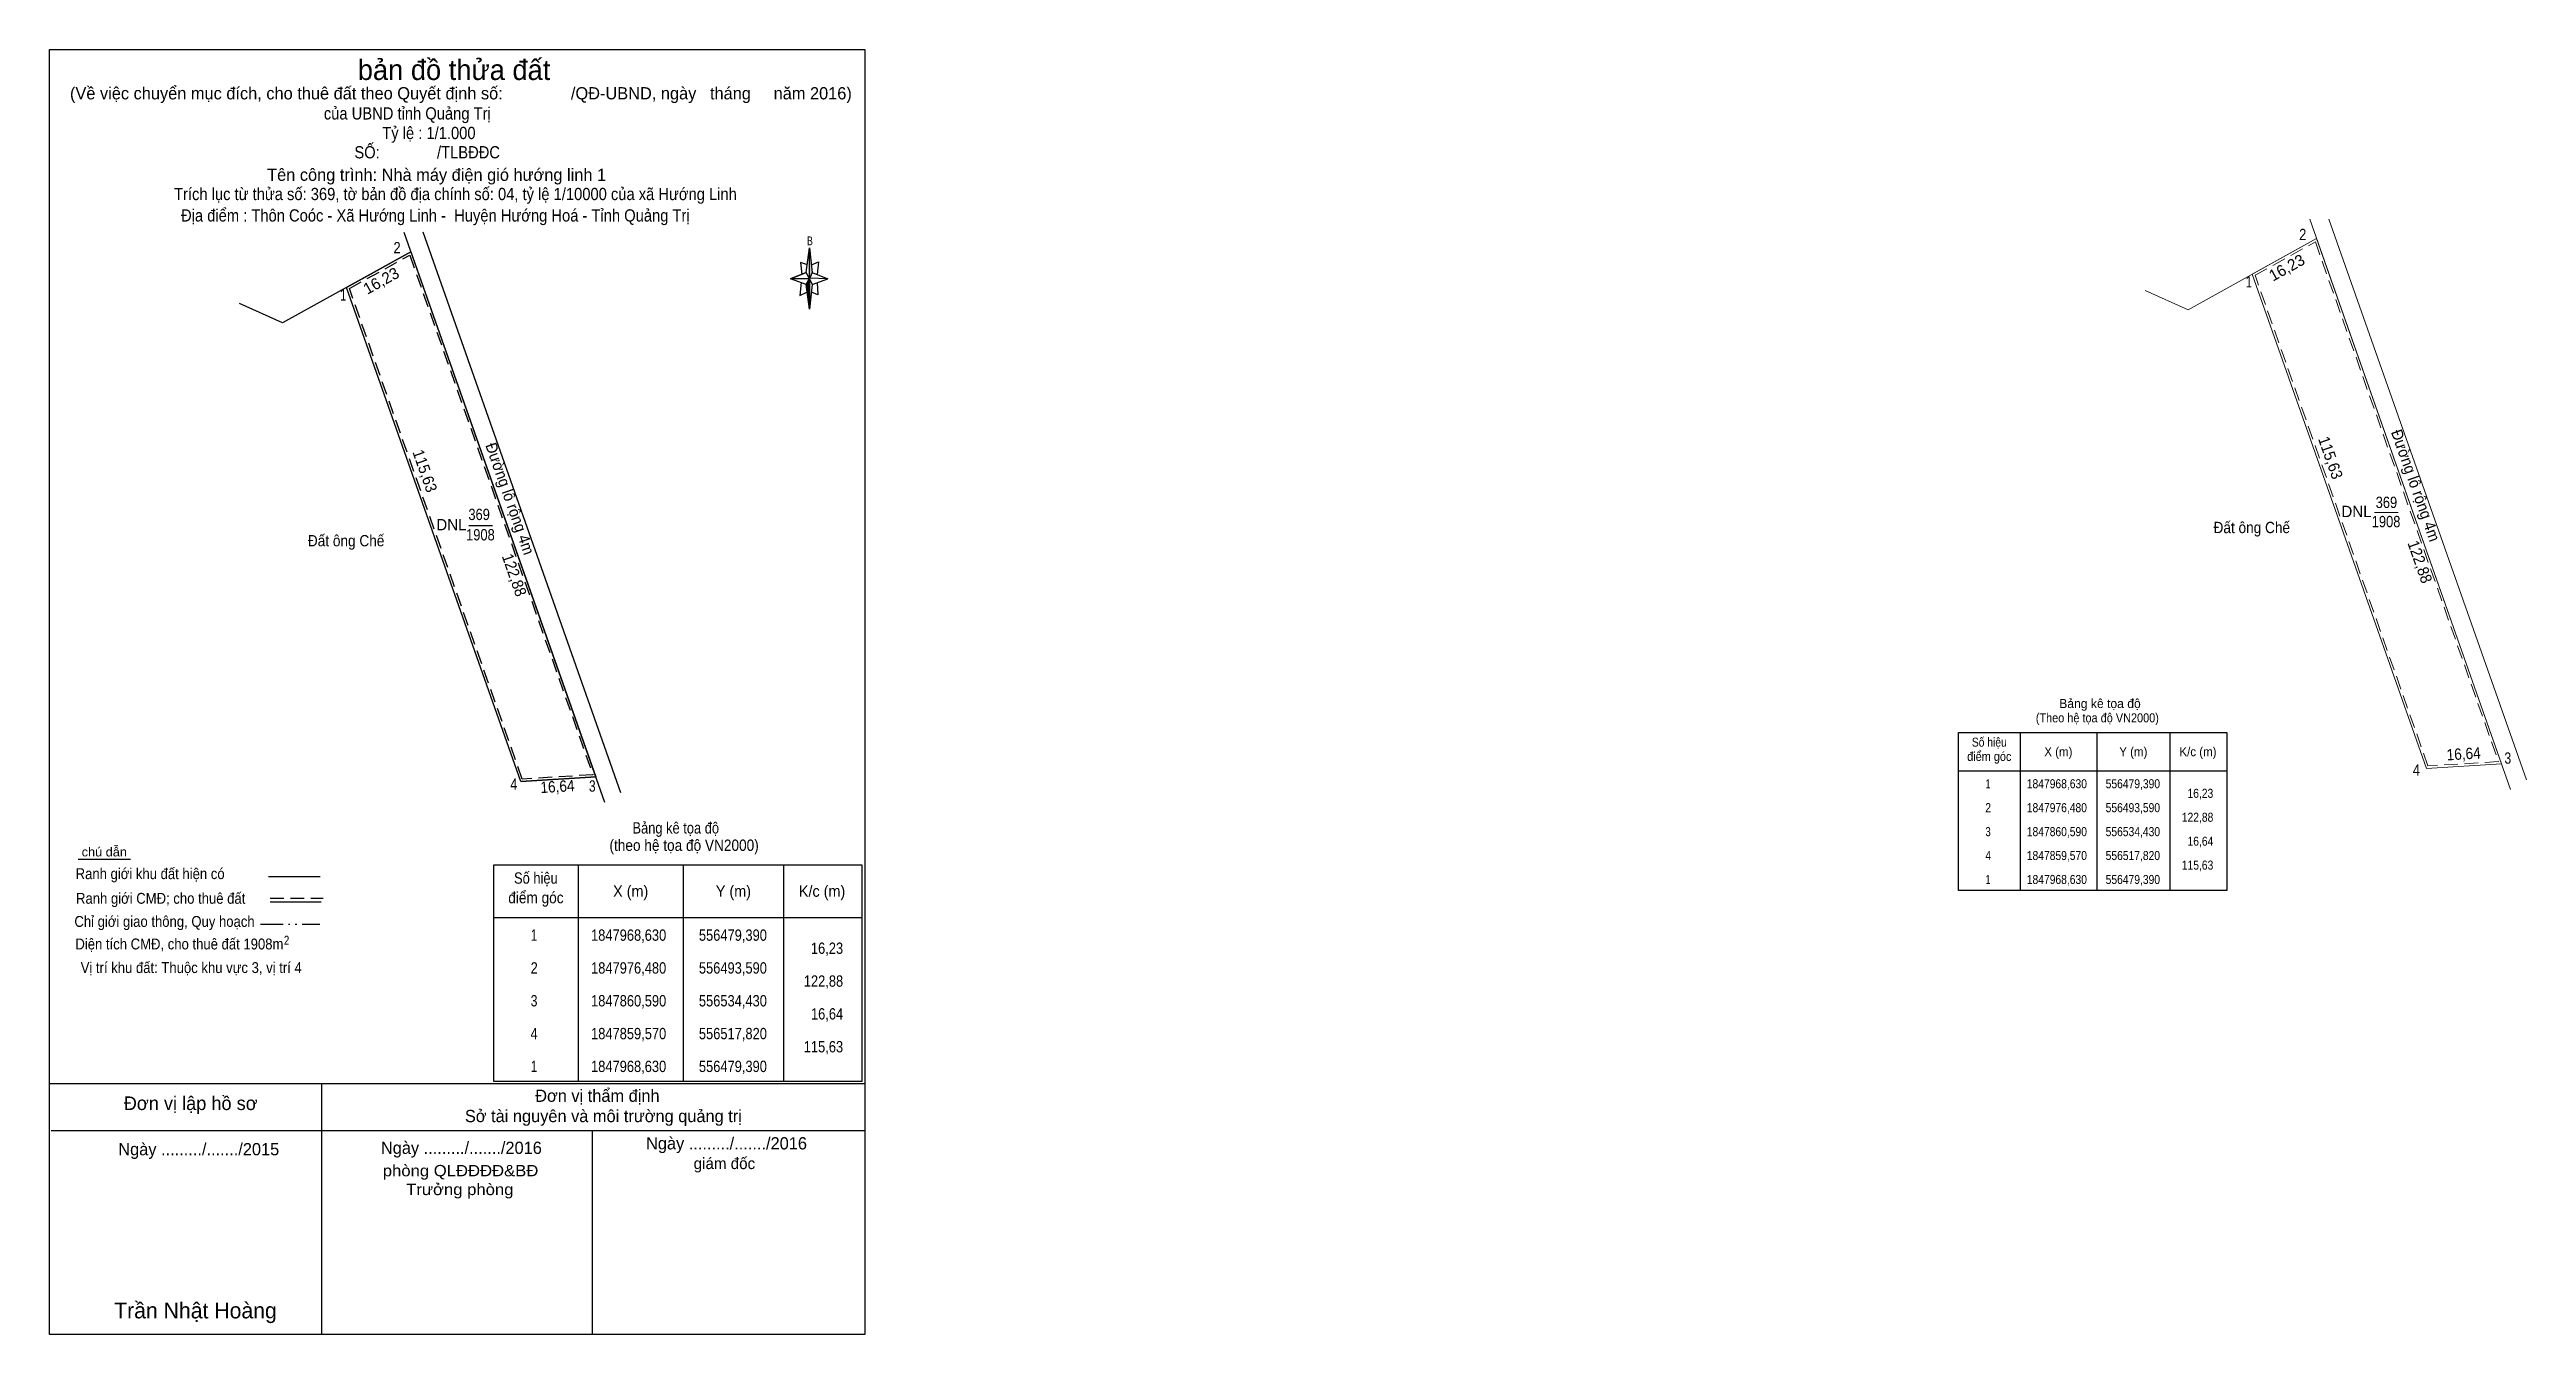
# Model space of a CAD drawing. Header units: metres. Extents: x 556414 to 556961, y 1847738 to 1848021.
import ezdxf
from ezdxf.enums import TextEntityAlignment as Align

# ---------------------------------------------------------------- set-up
doc = ezdxf.new("R2010")
doc.units = ezdxf.units.M
doc.linetypes.add('DASH_DOUBLE_DOT', pattern=[9.2, 5, -1.2, 0.3, -1.2, 0.3, -1.2])
doc.linetypes.add('MEDIUM_DASHED', pattern=[4.5, 3, -1.5])
doc.layers.add('10', color=7, linetype='Continuous', lineweight=25)

msp = doc.modelspace()

# ---------------------------------------------------------------- hatches: boundary and pattern name
at = {"layer": '10'}
for points in [[(556581.56, 1847977.38), (556582.12, 1847971.92), (556581.56, 1847970.52)], [(556581.56, 1847970.52), (556581.56, 1847963.8), (556580.86, 1847969.26)]]:
    msp.add_hatch(color=256, dxfattribs=at).paths.add_polyline_path(points)

# ---------------------------------------------------------------- linework, layer by layer
for p, q in [((556536.42, 1847854.93), (556492.08, 1847980.77)), ((556539.91, 1847857.07), (556496.31, 1847980.81)), ((556580.86, 1847971.92), (556581.56, 1847977.38)), ((556580.86, 1847969.26), (556577.36, 1847970.52)), ((556582.12, 1847971.92), (556585.62, 1847970.52)), ((556517.82, 1847859.57), (556479.39, 1847968.63)), ((556582.12, 1847969.26), (556581.56, 1847963.8)), ((556583.38, 1847967.02), (556581.98, 1847967.58)), ((556583.24, 1847969.68), (556583.38, 1847967.02)), ((556506.33, 1847916.05), (556511.56, 1847916.05)), ((556848.79, 1847870.38), (556848.79, 1847835.53)), ((556865.72, 1847870.38), (556865.72, 1847835.53)), ((556881.86, 1847870.38), (556881.86, 1847835.53)), ((556517.82, 1847859.57), (556534.43, 1847860.59)), ((556835.24, 1847861.93), (556894.44, 1847861.93)), ((556431.64, 1847842.37), (556420.1, 1847842.37)), ((556462.14, 1847838.64), (556473.56, 1847838.64)), ((556530.46, 1847841.17), (556530.46, 1847793.37)), ((556553.7, 1847841.17), (556553.7, 1847793.37)), ((556575.83, 1847841.17), (556575.83, 1847793.37)), ((556462.51, 1847833.04), (556473.78, 1847833.04)), ((556511.88, 1847829.58), (556593.09, 1847829.58)), ((556413.8, 1847792.93), (556593.8, 1847792.93)), ((556473.8, 1847792.93), (556473.8, 1847737.53)), ((556414.14, 1847782.51), (556593.74, 1847782.51)), ((556533.6, 1847782.51), (556533.6, 1847737.53))]:
    msp.add_line(p, q, dxfattribs=at)
at = {"layer": '10', "lineweight": 13}
for p, q in [((556957.1, 1847857.84), (556912.76, 1847983.68)), ((556960.59, 1847859.98), (556916.99, 1847983.72)), ((556938.5, 1847862.48), (556900.07, 1847971.54)), ((556927.01, 1847918.96), (556932.24, 1847918.96)), ((556938.5, 1847862.48), (556955.11, 1847863.5))]:
    msp.add_line(p, q, dxfattribs=at)
at = {"layer": '10', "linetype": 'MEDIUM_DASHED'}
msp.add_line((556462.51, 1847833.84), (556474.2, 1847833.84), dxfattribs=at)
at = {"layer": '10', "linetype": 'DASH_DOUBLE_DOT'}
msp.add_line((556460.36, 1847828.1), (556473.44, 1847828.1), dxfattribs=at)
at = {"layer": '10'}
for points in [[(556413.8, 1848021.13), (556593.8, 1848021.13), (556593.8, 1847737.53), (556413.8, 1847737.53)], [(556479.39, 1847968.63), (556493.59, 1847976.48), (556534.43, 1847860.59), (556517.82, 1847859.57)], [(556581.56, 1847977.38), (556582.12, 1847971.92), (556581.56, 1847970.52)], [(556581.56, 1847970.52), (556577.36, 1847970.52), (556580.86, 1847971.92), (556582.12, 1847969.26), (556585.62, 1847970.52), (556581.56, 1847970.66)], [(556581.56, 1847970.52), (556581.56, 1847963.8), (556580.86, 1847969.26)], [(556835.24, 1847870.38), (556894.44, 1847870.38), (556894.44, 1847835.53), (556835.24, 1847835.53)], [(556511.88, 1847841.17), (556593.09, 1847841.17), (556593.09, 1847793.37), (556511.88, 1847793.37)]]:
    msp.add_lwpolyline(points, close=True, dxfattribs=at)
for points in [[(556493.59, 1847976.48), (556465.2, 1847960.78), (556455.76, 1847965.05)], [(556581.56, 1847970.52), (556580.86, 1847971.92), (556577.36, 1847970.52)], [(556581.14, 1847973.6), (556579.6, 1847974.16), (556579.88, 1847971.5)], [(556581.56, 1847970.52), (556582.12, 1847969.26), (556585.62, 1847970.52)], [(556581.98, 1847973.6), (556583.52, 1847974.3), (556583.24, 1847971.5)], [(556579.74, 1847969.68), (556579.46, 1847966.88), (556581, 1847967.58)]]:
    msp.add_lwpolyline(points, dxfattribs=at)
at = {"layer": '10', "linetype": 'MEDIUM_DASHED'}
msp.add_lwpolyline([(556480, 1847968.4), (556493.31, 1847975.76), (556533.74, 1847861.05), (556518.17, 1847860.09)], close=True, dxfattribs=at)
at = {"layer": '10', "lineweight": 13}
msp.add_lwpolyline([(556914.27, 1847979.39), (556885.88, 1847963.69), (556876.44, 1847967.96)], dxfattribs=at)
msp.add_lwpolyline([(556900.07, 1847971.54), (556914.27, 1847979.39), (556955.11, 1847863.5), (556938.5, 1847862.48)], close=True, dxfattribs=at)
at = {"layer": '10', "linetype": 'MEDIUM_DASHED', "lineweight": 13}
msp.add_lwpolyline([(556900.68, 1847971.31), (556913.99, 1847978.67), (556954.42, 1847863.96), (556938.85, 1847863)], close=True, dxfattribs=at)

# ---------------------------------------------------------------- texts
at = {"layer": '10'}
for s, height, p in [('bản đồ thửa đất', 4.5, (556503.1, 1848014.41)), ('(Về việc chuyển mục đích, cho thuê đất theo Quyết định số:               /QĐ-UBND, ngày   tháng     năm 2016)', 2.7, (556504.61, 1848010.13)), ('Tên công trình: Nhà máy điện gió hướng linh 1', 2.7, (556499.25, 1847992.15)), ('DNL', 2.5, (556502.515, 1847915.02)), ('DNL', 2.5, (556923.075, 1847917.93)), ('Bảng kê tọa độ', 2, (556866.445, 1847875.79)), ('Đơn vị lập hồ sơ', 3, (556444.96, 1847787.06)), ('Đơn vị thẩm định', 2.7, (556534.74, 1847788.87)), ('Sở tài nguyên và môi trường quảng trị', 2.7, (556536.065, 1847784.39)), ('Ngày ........./......./2015', 2.7, (556446.74, 1847777.07)), ('Ngày ........./......./2016', 2.7, (556504.715, 1847777.38)), ('Ngày ........./......./2016', 2.7, (556563.245, 1847778.37)), ('giám đốc', 2.5, (556562.78, 1847774.03)), ('Trần Nhật Hoàng', 3.5, (556446.015, 1847741.07))]:
    msp.add_text(s, height=height, dxfattribs=at).set_placement(p, align=Align.CENTER)
for s, height, width, p in [('của UBND tỉnh Quảng Trị', 2.7, 0.9, (556492.78, 1848005.69)), ('Tỷ lệ : 1/1.000', 2.7, 0.9, (556497.55, 1848001.37)), ('SỐ:              /TLBĐĐC', 2.7, 0.9, (556497.165, 1847997.11)), ('Trích lục từ thửa số: 369, tờ bản đồ địa chính số: 04, tỷ lệ 1/10000 của xã Hướng Linh', 2.7, 0.9, (556503.405, 1847987.9)), ('Địa điểm : Thôn Coóc - Xã Hướng Linh -  Huyện Hướng Hoá - Tỉnh Quảng Trị ', 2.7, 0.9, (556499.42, 1847983.17)), ('B', 1.929, 0.75, (556581.655, 1847977.94)), ('369', 2.5, 0.85, (556929.675, 1847919.94)), ('1908', 2.5, 0.85, (556508.92, 1847912.79)), ('369', 2.5, 0.85, (556508.635, 1847917.28)), ('Đất ông Chế', 2.5, 0.9, (556899.955, 1847914.39)), ('1908', 2.5, 0.85, (556929.6, 1847915.7)), ('Đất ông Chế', 2.5, 0.9, (556479.275, 1847911.48)), ('(Theo hệ tọa độ VN2000)', 2, 0.9, (556865.86, 1847872.63)), ('điểm góc', 2, 0.9, (556842.01, 1847864.11)), ('Số hiệu', 2, 0.85, (556842.015, 1847867.26)), ('X (m)', 2, 0.95, (556857.255, 1847865.15)), ('Y (m)', 2, 0.95, (556873.805, 1847865.15)), ('K/c (m)', 2, 0.95, (556888.075, 1847865.15)), (' 1', 2, 0.75, (556841.45, 1847858.08)), ('1847968,630', 2, 0.85, (556856.925, 1847858.08)), ('556479,390', 2, 0.85, (556873.7, 1847858.08)), ('Bảng kê tọa độ', 2.5, 0.85, (556552.04, 1847848.09)), (' 3', 2, 0.8, (556841.455, 1847847.51)), (' 2', 2, 0.85, (556841.445, 1847852.8)), ('1847976,480', 2, 0.85, (556856.925, 1847852.8)), ('1847860,590', 2, 0.85, (556856.925, 1847847.51)), ('556493,590', 2, 0.85, (556873.7, 1847852.8)), ('556534,430', 2, 0.85, (556873.7, 1847847.51)), ('chú dẫn', 2, 1.05, (556425.89, 1847843.04)), ('(theo hệ tọa độ VN2000)', 2.5, 0.9, (556553.885, 1847844.26)), (' 4', 2, 0.85, (556841.45, 1847842.24)), ('1847859,570', 2, 0.85, (556856.925, 1847842.24)), ('556517,820', 2, 0.85, (556873.7, 1847842.24)), ('Ranh giới khu đất hiện có ', 2.4, 0.9, (556436.41, 1847838.03)), ('Số hiệu', 2.5, 0.85, (556521.16, 1847837.02)), (' 1', 2, 0.75, (556841.45, 1847836.95)), ('1847968,630', 2, 0.85, (556856.925, 1847836.95)), ('556479,390', 2, 0.85, (556873.7, 1847836.95)), ('Ranh giới CMĐ; cho thuê đất ', 2.4, 0.9, (556438.74, 1847832.59)), ('điểm góc', 2.5, 0.9, (556521.17, 1847832.7)), ('X (m)', 2.5, 0.95, (556542.09, 1847834.13)), ('Y (m)', 2.5, 0.95, (556564.765, 1847834.13)), ('K/c (m)', 2.5, 0.95, (556584.34, 1847834.13)), ('Chỉ giới giao thông, Quy hoạch', 2.4, 0.9, (556439.185, 1847827.49)), ('Diện tích CMĐ, cho thuê đất 1908m', 2.4, 0.9, (556442.47, 1847822.51)), ('2', 2, 0.8, (556466.13, 1847823.53)), (' 1', 2.5, 0.75, (556520.395, 1847824.42)), ('1847968,630', 2.5, 0.85, (556541.64, 1847824.42)), ('556479,390', 2.5, 0.85, (556564.655, 1847824.42)), ('Vị trí khu đất: Thuộc khu vực 3, vị trí 4', 2.4, 0.9, (556445.08, 1847817.3)), (' 2', 2.5, 0.85, (556520.4, 1847817.18)), ('1847976,480', 2.5, 0.85, (556541.64, 1847817.18)), ('556493,590', 2.5, 0.85, (556564.655, 1847817.18)), (' 3', 2.5, 0.8, (556520.39, 1847809.93)), ('1847860,590', 2.5, 0.85, (556541.64, 1847809.93)), ('556534,430', 2.5, 0.85, (556564.655, 1847809.93)), (' 4', 2.5, 0.85, (556520.385, 1847802.69)), ('1847859,570', 2.5, 0.85, (556541.64, 1847802.69)), ('556517,820', 2.5, 0.85, (556564.655, 1847802.69)), (' 1', 2.5, 0.75, (556520.395, 1847795.45)), ('1847968,630', 2.5, 0.85, (556541.64, 1847795.45)), ('556479,390', 2.5, 0.85, (556564.655, 1847795.45)), ('phòng QLĐĐĐĐ&BĐ', 2.5, 1.1, (556504.535, 1847772.44)), ('Trưởng phòng', 2.5, 1.1, (556504.37, 1847768.29))]:
    msp.add_text(s, height=height, dxfattribs=dict(at, width=width)).set_placement(p, align=Align.CENTER)
for s, height, width, p in [(' 2', 2.5, 0.85, (556911.99, 1847979.06)), (' 2', 2.5, 0.85, (556491.31, 1847976.15)), (' 1', 2.5, 0.75, (556900, 1847968.62)), (' 1', 2.5, 0.75, (556479.32, 1847965.71)), (' 3', 2.5, 0.8, (556957.22, 1847863.5)), (' 4', 2.5, 0.85, (556937.09, 1847860.89)), (' 4', 2.5, 0.85, (556517.08, 1847857.74)), (' 3', 2.5, 0.8, (556534.36, 1847857.33)), ('16,23', 2, 0.85, (556891.45, 1847855.97)), ('122,88', 2, 0.85, (556891.46, 1847850.69)), ('16,64', 2, 0.85, (556891.46, 1847845.4)), ('115,63', 2, 0.85, (556891.46, 1847840.12)), ('16,23', 2.5, 0.85, (556588.99, 1847821.53)), ('122,88', 2.5, 0.85, (556589, 1847814.28)), ('16,64', 2.5, 0.85, (556589, 1847807.04)), ('115,63', 2.5, 0.85, (556588.99, 1847799.79))]:
    msp.add_text(s, height=height, dxfattribs=dict(at, width=width)).set_placement(p, align=Align.RIGHT)
for p in [(556908.285, 1847971.909), (556487.605, 1847968.999)]:
    msp.add_text('16,23', height=2.5, rotation=28.935, dxfattribs=at).set_placement(p, align=Align.CENTER)
for s, rotation, width, p in [('Đường lô rộng 4m', 289.412, 0.95, (556934.947, 1847924.5)), ('115,63', 289.411, 0.95, (556495.493, 1847927.72)), ('Đường lô rộng 4m', 289.412, 0.95, (556514.267, 1847921.59)), ('115,63', 289.411, 0.95, (556916.173, 1847930.63)), ('122,88', 289.413, 0.95, (556515.22, 1847904.74)), ('122,88', 289.413, 0.95, (556935.9, 1847907.65)), ('16,64', 3.514, 0.9, (556946.798, 1847864.447)), ('16,64', 3.514, 0.9, (556525.998, 1847857.237))]:
    msp.add_text(s, height=2.5, rotation=rotation, dxfattribs=dict(at, width=width)).set_placement(p, align=Align.CENTER)

doc.saveas('drawing.dxf')
